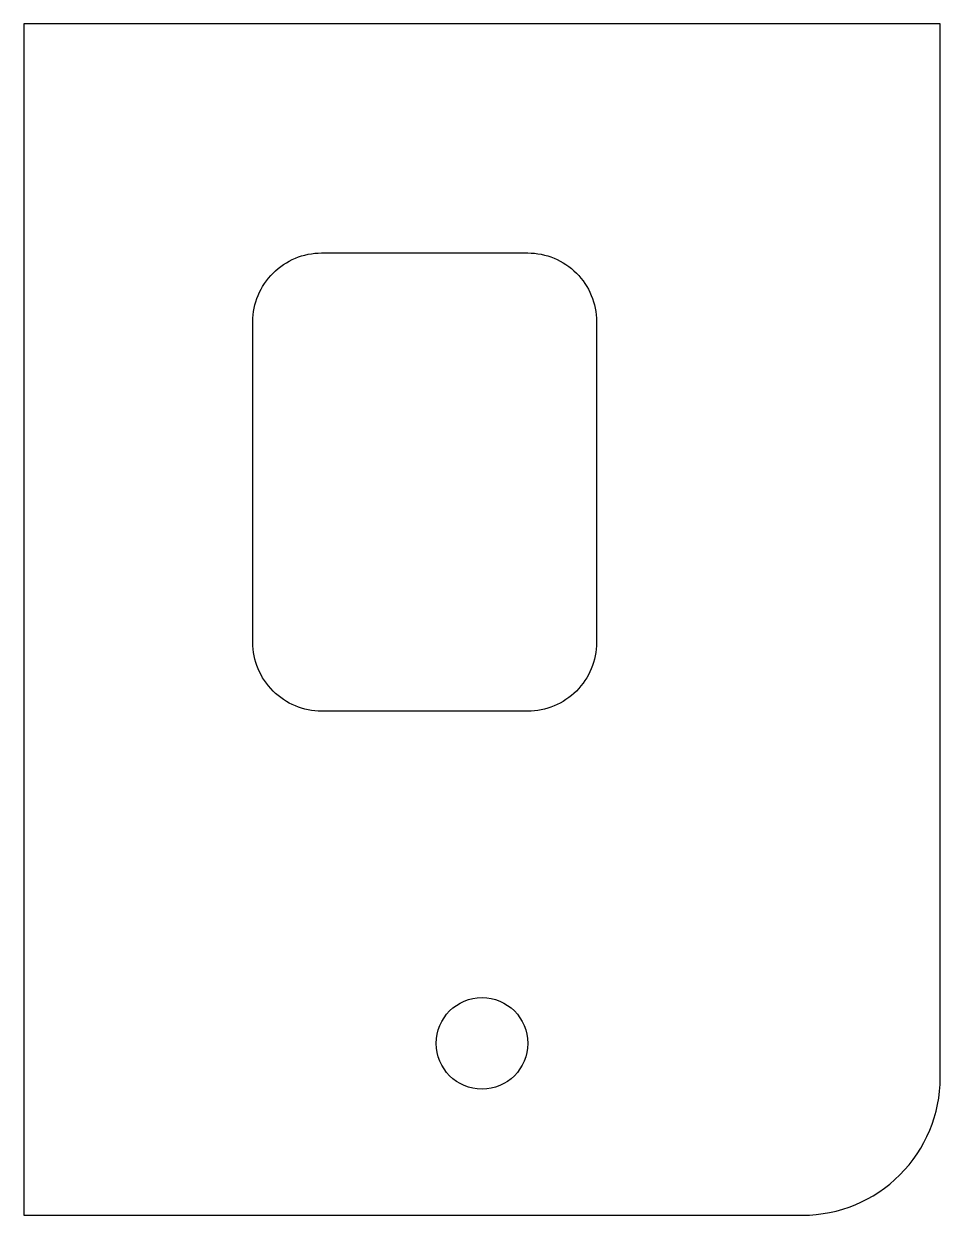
# Model space of a CAD drawing. Extents: x -20 to 20, y -26 to 26.
import ezdxf

# ---------------------------------------------------------------- set-up
doc = ezdxf.new("R2010")
doc.units = 0

msp = doc.modelspace()

# ---------------------------------------------------------------- linework, layer by layer
at = {"layer": '1'}
for points in [[(20, 26), (-20, 26), (-20, -26), (14, -26, 0.414214), (20, -20)], [(5, 13), (5, -1, -0.414214), (2, -4), (-7, -4, -0.414214), (-10, -1), (-10, 13, -0.414214), (-7, 16), (2, 16, -0.414214)]]:
    msp.add_lwpolyline(points, format="xyb", close=True, dxfattribs=at)
msp.add_circle((0, -18.5), 2, dxfattribs=at)

doc.saveas('drawing.dxf')
